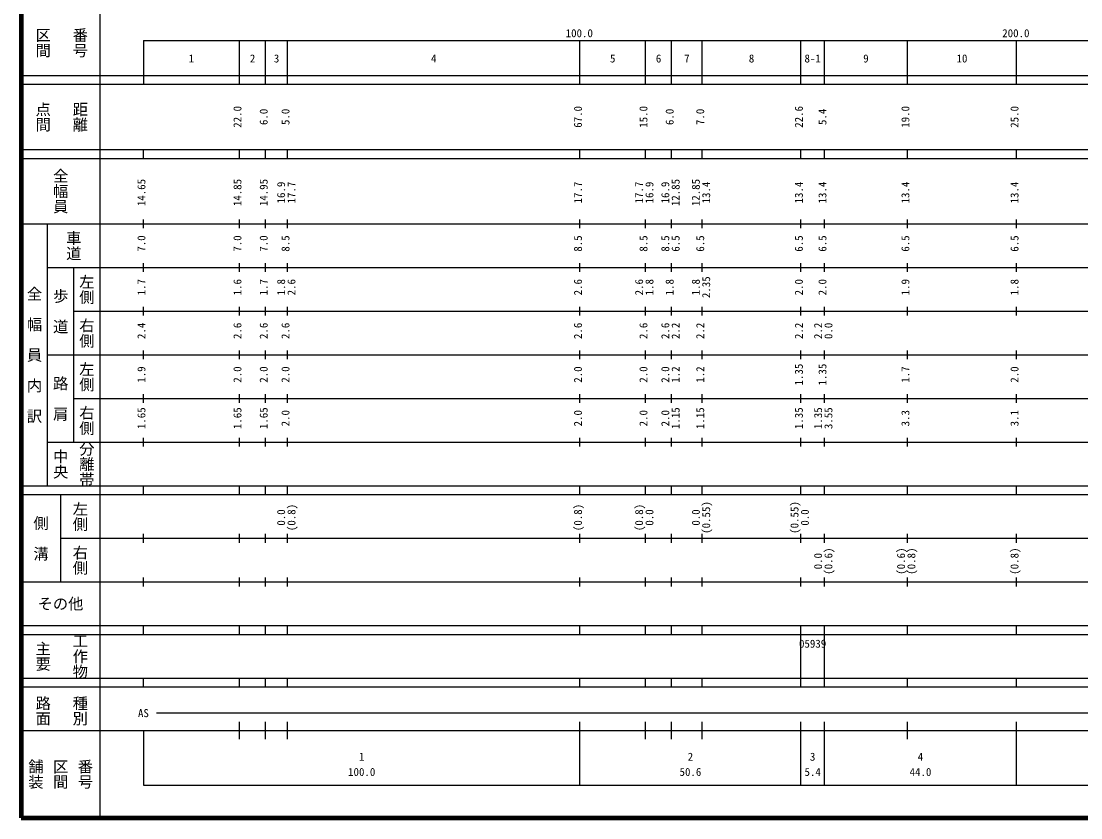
# Model space of a CAD drawing. Units: millimetres on the paper, enlarged 1000 times. Extents: x 40000 to 217859622, y -2444558 to 380000.
# Drawn here: x 40000 to 282723, y 20000 to 202409 of the extents above; entities that cross this region are included whole.
import ezdxf
from ezdxf.enums import TextEntityAlignment as Align

# ---------------------------------------------------------------- set-up
doc = ezdxf.new("R2010")
doc.units = ezdxf.units.MM
doc.header["$LTSCALE"] = 1000
doc.layers.add('M-TTL', color=2, linetype='Continuous', lineweight=140)
doc.layers.add('M-TTL-BAND', color=7, linetype='Continuous', lineweight=25)
doc.styles.add('@ＭＳ ゴシック', font='')
doc.styles.add('ＭＳ ゴシック', font='')
doc.styles.get('@ＭＳ ゴシック').set_extended_font_data('@MS Gothic')
doc.styles.get('ＭＳ ゴシック').set_extended_font_data('MS Gothic')

msp = doc.modelspace()

# ---------------------------------------------------------------- linework, layer by layer
at = {"layer": 'M-TTL'}
for p, q in [((40000, 380000), (40000, 20000)), ((40000, 20000), (680000, 20000))]:
    msp.add_line(p, q, dxfattribs=at)
at = {"layer": 'M-TTL-BAND'}
for p, q in [((58000, 370000), (58000, 20000)), ((68000, 198000), (579000, 198000)), ((68000, 198000), (68000, 188000)), ((90000, 188000), (90000, 198000)), ((96000, 188000), (96000, 198000)), ((101000, 188000), (101000, 198000)), ((168000, 188000), (168000, 198000)), ((183000, 188000), (183000, 198000)), ((189000, 188000), (189000, 198000)), ((196000, 188000), (196000, 198000)), ((218600, 188000), (218600, 198000)), ((224000, 188000), (224000, 198000)), ((243000, 188000), (243000, 198000)), ((268000, 188000), (268000, 198000)), ((40000, 190000), (579000, 190000)), ((40000, 188000), (579000, 188000)), ((40000, 173000), (579000, 173000)), ((68000, 171000), (68000, 173000)), ((90000, 171000), (90000, 173000)), ((96000, 171000), (96000, 173000)), ((101000, 171000), (101000, 173000)), ((168000, 171000), (168000, 173000)), ((183000, 171000), (183000, 173000)), ((189000, 171000), (189000, 173000)), ((196000, 171000), (196000, 173000)), ((218600, 171000), (218600, 173000)), ((224000, 171000), (224000, 173000)), ((243000, 171000), (243000, 173000)), ((268000, 171000), (268000, 173000)), ((40000, 171000), (579000, 171000)), ((40000, 156000), (579000, 156000)), ((46000, 96000), (46000, 156000)), ((68000, 155000), (68000, 157000)), ((90000, 155000), (90000, 157000)), ((96000, 155000), (96000, 157000)), ((101000, 155000), (101000, 157000)), ((168000, 155000), (168000, 157000)), ((183000, 155000), (183000, 157000)), ((189000, 155000), (189000, 157000)), ((196000, 155000), (196000, 157000)), ((218600, 155000), (218600, 157000)), ((224000, 155000), (224000, 157000)), ((243000, 155000), (243000, 157000)), ((268000, 155000), (268000, 157000)), ((46000, 146000), (579000, 146000)), ((52000, 146000), (52000, 106000)), ((68000, 145000), (68000, 147000)), ((90000, 145000), (90000, 147000)), ((96000, 145000), (96000, 147000)), ((101000, 145000), (101000, 147000)), ((168000, 145000), (168000, 147000)), ((183000, 145000), (183000, 147000)), ((189000, 145000), (189000, 147000)), ((196000, 145000), (196000, 147000)), ((218600, 145000), (218600, 147000)), ((224000, 145000), (224000, 147000)), ((243000, 145000), (243000, 147000)), ((268000, 145000), (268000, 147000)), ((52000, 136000), (579000, 136000)), ((68000, 135000), (68000, 137000)), ((90000, 135000), (90000, 137000)), ((96000, 135000), (96000, 137000)), ((101000, 135000), (101000, 137000)), ((168000, 135000), (168000, 137000)), ((183000, 135000), (183000, 137000)), ((189000, 135000), (189000, 137000)), ((196000, 135000), (196000, 137000)), ((218600, 135000), (218600, 137000)), ((224000, 135000), (224000, 137000)), ((243000, 135000), (243000, 137000)), ((268000, 135000), (268000, 137000)), ((68000, 125000), (68000, 127000)), ((90000, 125000), (90000, 127000)), ((96000, 125000), (96000, 127000)), ((101000, 125000), (101000, 127000)), ((168000, 125000), (168000, 127000)), ((183000, 125000), (183000, 127000)), ((189000, 125000), (189000, 127000)), ((196000, 125000), (196000, 127000)), ((218600, 125000), (218600, 127000)), ((224000, 125000), (224000, 127000)), ((243000, 125000), (243000, 127000)), ((268000, 125000), (268000, 127000)), ((46000, 126000), (579000, 126000)), ((68000, 115000), (68000, 117000)), ((90000, 115000), (90000, 117000)), ((96000, 115000), (96000, 117000)), ((101000, 115000), (101000, 117000)), ((168000, 115000), (168000, 117000)), ((183000, 115000), (183000, 117000)), ((189000, 115000), (189000, 117000)), ((196000, 115000), (196000, 117000)), ((218600, 115000), (218600, 117000)), ((224000, 115000), (224000, 117000)), ((243000, 115000), (243000, 117000)), ((268000, 115000), (268000, 117000)), ((52000, 116000), (579000, 116000)), ((68000, 105000), (68000, 107000)), ((90000, 105000), (90000, 107000)), ((96000, 105000), (96000, 107000)), ((101000, 105000), (101000, 107000)), ((168000, 105000), (168000, 107000)), ((183000, 105000), (183000, 107000)), ((189000, 105000), (189000, 107000)), ((196000, 105000), (196000, 107000)), ((218600, 105000), (218600, 107000)), ((224000, 105000), (224000, 107000)), ((243000, 105000), (243000, 107000)), ((268000, 105000), (268000, 107000)), ((46000, 106000), (579000, 106000)), ((40000, 96000), (579000, 96000)), ((68000, 94000), (68000, 96000)), ((90000, 94000), (90000, 96000)), ((96000, 94000), (96000, 96000)), ((101000, 94000), (101000, 96000)), ((168000, 94000), (168000, 96000)), ((183000, 94000), (183000, 96000)), ((189000, 94000), (189000, 96000)), ((196000, 94000), (196000, 96000)), ((218600, 94000), (218600, 96000)), ((224000, 94000), (224000, 96000)), ((243000, 94000), (243000, 96000)), ((268000, 94000), (268000, 96000)), ((40000, 94000), (579000, 94000)), ((49000, 94000), (49000, 74000)), ((68000, 83000), (68000, 85000)), ((90000, 83000), (90000, 85000)), ((96000, 83000), (96000, 85000)), ((101000, 83000), (101000, 85000)), ((168000, 83000), (168000, 85000)), ((183000, 83000), (183000, 85000)), ((189000, 83000), (189000, 85000)), ((196000, 83000), (196000, 85000)), ((218600, 83000), (218600, 85000)), ((224000, 83000), (224000, 85000)), ((243000, 83000), (243000, 85000)), ((268000, 83000), (268000, 85000)), ((49000, 84000), (579000, 84000)), ((40000, 74000), (579000, 74000)), ((68000, 73000), (68000, 75000)), ((90000, 73000), (90000, 75000)), ((96000, 73000), (96000, 75000)), ((101000, 73000), (101000, 75000)), ((168000, 73000), (168000, 75000)), ((183000, 73000), (183000, 75000)), ((189000, 73000), (189000, 75000)), ((196000, 73000), (196000, 75000)), ((218600, 73000), (218600, 75000)), ((224000, 73000), (224000, 75000)), ((243000, 73000), (243000, 75000)), ((268000, 73000), (268000, 75000)), ((40000, 64000), (579000, 64000)), ((68000, 62000), (68000, 64000)), ((90000, 62000), (90000, 64000)), ((96000, 62000), (96000, 64000)), ((101000, 62000), (101000, 64000)), ((168000, 62000), (168000, 64000)), ((183000, 62000), (183000, 64000)), ((189000, 62000), (189000, 64000)), ((196000, 62000), (196000, 64000)), ((218600, 62000), (218600, 64000)), ((224000, 62000), (224000, 64000)), ((243000, 62000), (243000, 64000)), ((268000, 62000), (268000, 64000)), ((40000, 62000), (579000, 62000)), ((218600, 52000), (218600, 62000)), ((224000, 52000), (224000, 62000)), ((40000, 52000), (579000, 52000)), ((68000, 50000), (68000, 52000)), ((90000, 50000), (90000, 52000)), ((96000, 50000), (96000, 52000)), ((101000, 50000), (101000, 52000)), ((168000, 50000), (168000, 52000)), ((183000, 50000), (183000, 52000)), ((189000, 50000), (189000, 52000)), ((196000, 50000), (196000, 52000)), ((218600, 50000), (218600, 52000)), ((224000, 50000), (224000, 52000)), ((243000, 50000), (243000, 52000)), ((268000, 50000), (268000, 52000)), ((40000, 50000), (579000, 50000)), ((71000, 44000), (565000, 44000)), ((90000, 38000), (90000, 42000)), ((96000, 38000), (96000, 42000)), ((101000, 38000), (101000, 42000)), ((168000, 27500), (168000, 42000)), ((183000, 38000), (183000, 42000)), ((189000, 38000), (189000, 42000)), ((196000, 38000), (196000, 42000)), ((218600, 27500), (218600, 42000)), ((224000, 27500), (224000, 42000)), ((243000, 38000), (243000, 42000)), ((268000, 27500), (268000, 42000)), ((40000, 40000), (579000, 40000)), ((68000, 40000), (68000, 27500)), ((68000, 27500), (579000, 27500))]:
    msp.add_line(p, q, dxfattribs=at)

# ---------------------------------------------------------------- texts
at = {"layer": 'M-TTL-BAND', "style": '@ＭＳ ゴシック'}
for s, p in [('区間', (45000, 197500)), ('番号', (53500, 197500)), ('点間', (45000, 180500)), ('距離', (53500, 180500)), ('全幅員', (49000, 163500)), ('車道', (52000, 151000)), ('左側', (55000, 141000)), ('全\u3000幅\u3000員\u3000内\u3000訳', (43000, 126000)), ('歩\u3000道', (49000, 136000)), ('右側', (55000, 131000)), ('左側', (55000, 121000)), ('路\u3000肩', (49000, 116000)), ('右側', (55000, 111000)), ('分離帯', (55000, 101000)), ('中央', (49000, 101000)), ('左側', (53500, 89000)), ('側\u3000溝', (44500, 84000)), ('右側', (53500, 79000)), ('工作物', (53500, 57000)), ('主要', (45000, 57000)), ('路面', (45000, 44500)), ('種別', (53500, 44500)), ('舗装', (43333, 30000)), ('区間', (49000, 30000)), ('番号', (54667, 30000))]:
    msp.add_text(s, height=2566, rotation=270, dxfattribs=at).set_placement(p, align=Align.MIDDLE_CENTER)
at = {"layer": 'M-TTL-BAND', "style": 'ＭＳ ゴシック'}
for s, p in [('100.0', (167844, 198195)), ('200.0', (267844, 198195)), ('1', (79000, 192405)), ('2', (93000, 192405)), ('3', (98500, 192405)), ('4', (134500, 192405)), ('5', (175500, 192405)), ('6', (186000, 192405)), ('7', (192500, 192405)), ('8', (207300, 192405)), ('8-1', (221300, 192405)), ('9', (233500, 192405)), ('10', (255500, 192405)), ('AS', (68000, 42500)), ('1', (118000, 32523)), ('2', (193300, 32523)), ('3', (221300, 32523)), ('4', (246000, 32523)), ('100.0', (118000, 29033)), ('50.6', (193300, 29033)), ('5.4', (221300, 29033)), ('44.0', (246000, 29033))]:
    msp.add_text(s, height=1833, dxfattribs=at).set_placement(p, align=Align.BOTTOM_CENTER)
for s, p in [('22.0', (91000, 180500)), ('6.0', (97000, 180500)), ('5.0', (102000, 180500)), ('67.0', (169000, 180500)), ('15.0', (184000, 180500)), ('6.0', (190000, 180500)), ('7.0', (197000, 180500)), ('22.6', (219600, 180500)), ('5.4', (225000, 180500)), ('19.0', (244000, 180500)), ('25.0', (269000, 180500)), ('14.65', (69000, 163174)), ('14.85', (91000, 163174)), ('14.95', (97000, 163174)), ('16.9', (101000, 163174)), ('17.7', (103370, 163174)), ('17.7', (169000, 163174)), ('17.7', (183000, 163174)), ('16.9', (185370, 163174)), ('16.9', (189000, 163174)), ('12.85', (191370, 163174)), ('12.85', (196000, 163174)), ('13.4', (198370, 163174)), ('13.4', (219600, 163174)), ('13.4', (225000, 163174)), ('13.4', (244000, 163174)), ('13.4', (269000, 163174)), ('7.0', (69000, 151500)), ('7.0', (91000, 151500)), ('7.0', (97000, 151500)), ('8.5', (102000, 151500)), ('8.5', (169000, 151500)), ('8.5', (184000, 151500)), ('8.5', (189000, 151500)), ('6.5', (191370, 151500)), ('6.5', (197000, 151500)), ('6.5', (219600, 151500)), ('6.5', (225000, 151500)), ('6.5', (244000, 151500)), ('6.5', (269000, 151500)), ('1.7', (69000, 141500)), ('1.6', (91000, 141500)), ('1.7', (97000, 141500)), ('1.8', (101000, 141500)), ('2.6', (103370, 141500)), ('2.6', (169000, 141500)), ('2.6', (183000, 141500)), ('1.8', (185370, 141500)), ('1.8', (190000, 141500)), ('1.8', (196000, 141500)), ('2.35', (198370, 141500)), ('2.0', (219600, 141500)), ('2.0', (225000, 141500)), ('1.9', (244000, 141500)), ('1.8', (269000, 141500)), ('2.4', (69000, 131500)), ('2.6', (91000, 131500)), ('2.6', (97000, 131500)), ('2.6', (102000, 131500)), ('2.6', (169000, 131500)), ('2.6', (184000, 131500)), ('2.6', (189000, 131500)), ('2.2', (191370, 131500)), ('2.2', (197000, 131500)), ('2.2', (219600, 131500)), ('2.2', (224000, 131500)), ('0.0', (226370, 131500)), ('1.35', (219600, 121500)), ('1.35', (225000, 121500)), ('1.9', (69000, 121500)), ('2.0', (91000, 121500)), ('2.0', (97000, 121500)), ('2.0', (102000, 121500)), ('2.0', (169000, 121500)), ('2.0', (184000, 121500)), ('2.0', (189000, 121500)), ('1.2', (191370, 121500)), ('1.2', (197000, 121500)), ('1.7', (244000, 121500)), ('2.0', (269000, 121500)), ('1.65', (69000, 111500)), ('1.65', (91000, 111500)), ('1.65', (97000, 111500)), ('2.0', (102000, 111500)), ('2.0', (169000, 111500)), ('2.0', (184000, 111500)), ('2.0', (189000, 111500)), ('1.15', (191370, 111500)), ('1.15', (197000, 111500)), ('1.35', (219600, 111500)), ('1.35', (224000, 111500)), ('3.55', (226370, 111500)), ('3.3', (244000, 111500)), ('3.1', (269000, 111500)), ('0.0', (101000, 88764)), ('(0.8)', (103370, 88764)), ('(0.8)', (169000, 88764)), ('(0.8)', (183000, 88764)), ('0.0', (185370, 88764)), ('0.0', (196000, 88764)), ('(0.55)', (198370, 88764)), ('(0.55)', (218600, 88764)), ('0.0', (220970, 88764)), ('0.0', (224000, 78764)), ('(0.6)', (226370, 78764)), ('(0.6)', (243000, 78764)), ('(0.8)', (245370, 78764)), ('(0.8)', (269000, 78764))]:
    msp.add_text(s, height=1833, rotation=90, dxfattribs=at).set_placement(p, align=Align.BOTTOM_CENTER)
msp.add_text('その他', height=2566, dxfattribs=at).set_placement((49000, 69000), align=Align.MIDDLE_CENTER)
msp.add_text('05939', height=1833, dxfattribs=at).set_placement((218175, 58405), align=Align.BOTTOM_LEFT)

doc.saveas('drawing.dxf')
